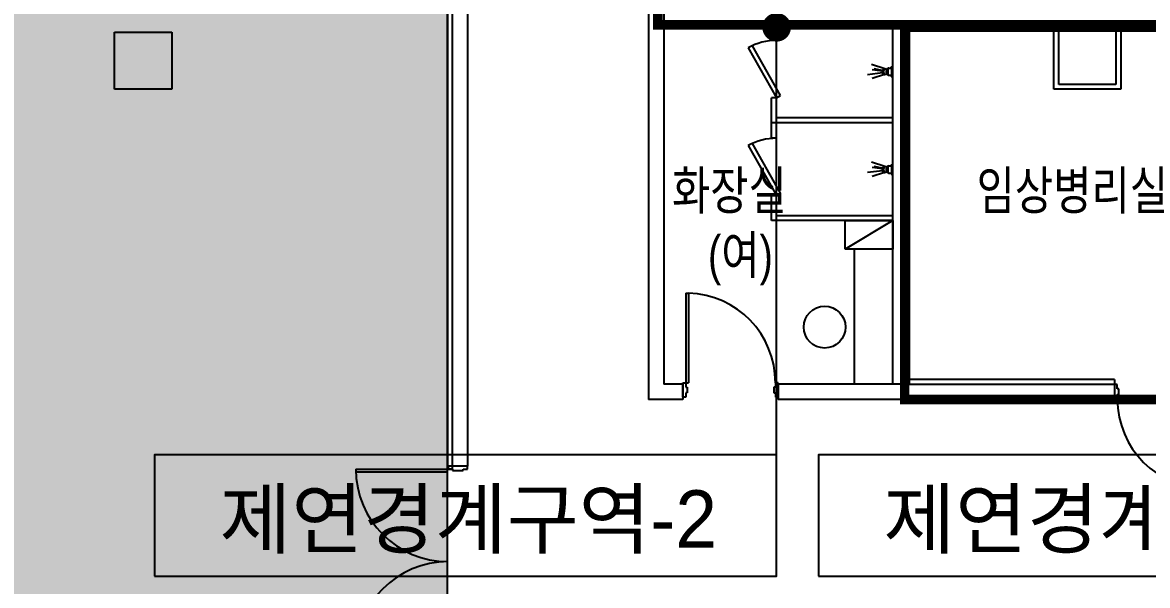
# Model space of a CAD drawing. Header units: millimetres. Extents: x 118559 to 211622, y 1329 to 63037.
# Drawn here: x 135965 to 147761, y 30044 to 35944 of the extents above; entities that cross this region are included whole.
import ezdxf
from ezdxf.enums import TextEntityAlignment as Align

# ---------------------------------------------------------------- set-up
doc = ezdxf.new("R2010")
doc.units = ezdxf.units.MM
doc.header["$LTSCALE"] = 120
doc.linetypes.add('HIDDENX2', pattern=[0.75, 0.5, -0.25])
for name, color, linetype in [('1구역', 41, 'Continuous'), ('ARCH', 9, 'Continuous'), ('duct-si', 7, 'Continuous'), ('FIRE-NOTE', 7, 'Continuous'), ('공사제외', 5, 'Continuous')]:
    doc.layers.add(name, color=color, linetype=linetype)
doc.styles.add('GHD', font='')
doc.styles.add('TT', font='')
doc.styles.get('GHD').set_extended_font_data('Dotum')
doc.styles.get('TT').set_extended_font_data('Dotum')

msp = doc.modelspace()

# ---------------------------------------------------------------- hatches: boundary and pattern name
at = {"layer": '공사제외', "linetype": 'Continuous'}
msp.add_hatch(color=253, dxfattribs=at).paths.add_polyline_path([(140420.1, 52274.1), (126880, 52274.1), (126880, 28344.3), (140420.1, 28344.3)])

# ---------------------------------------------------------------- linework, layer by layer
at = {"layer": '1구역', "color": 2, "linetype": 'HIDDENX2', "ltscale": 7, "const_width": 100, "elevation": 0}
msp.add_lwpolyline([(142627.6, 44357), (142627.6, 35920.8), (153905.1, 35920.8), (153905.1, 44357)], close=True, dxfattribs=at)
at = {"layer": '1구역', "color": 3, "linetype": 'HIDDENX2', "ltscale": 7, "const_width": 100, "elevation": 0}
msp.add_lwpolyline([(145215.1, 35894.2), (153912.1, 35894.2), (153912.1, 31994.2), (145215.1, 31994.2)], close=True, dxfattribs=at)
at = {"layer": 'ARCH', "color": 9}
for p, q in [((140420.1, 42724, 0), (140420.1, 31294.2, 0)), ((140470.1, 42694.2, 0), (140470.1, 31264.2, 0)), ((140630.1, 42694.2, 0), (140630.1, 31294.2, 0)), ((142530.1, 40944.2, 0), (142530.1, 31994.2, 0)), ((142530.1, 40944.2, 0), (142530.1, 31994.2, 0)), ((142690.1, 40944.2, 0), (142690.1, 35894.2, 0)), ((142690.1, 35944.2, 0), (153670.1, 35944.2, 0)), ((142690.1, 35934.2, 0), (142690.1, 32154.2, 0)), ((142690.1, 35894.2, 0), (153670.1, 35894.2, 0)), ((143820.1, 35756.4, 0), (143820.1, 35894.2, 0)), ((143870.1, 35756.4, 0), (143870.1, 35894.2, 0)), ((145090.1, 32154.2, 0), (145090.1, 35894.2, 0)), ((145215.1, 32154.2, 0), (145215.1, 35894.2, 0)), ((145265.1, 32154.2, 0), (145265.1, 35894.2, 0)), ((146780.1, 35294.2, 0), (146780.1, 35894.2, 0)), ((146780.1, 35244.2, 0), (146780.1, 35894.2, 0)), ((146830.1, 35294.2, 0), (146830.1, 35894.2, 0)), ((146830.1, 35294.2, 0), (146830.1, 35894.2, 0)), ((147430.1, 35894.2, 0), (147430.1, 35294.2, 0)), ((147430.1, 35894.2, 0), (147430.1, 35294.2, 0)), ((147480.1, 35894.2, 0), (147480.1, 35294.2, 0)), ((147480.1, 35894.2, 0), (147480.1, 35244.2, 0)), ((136930.1, 35844.3, 0), (137530.1, 35844.3, 0)), ((136930.1, 35244.3, 0), (136930.1, 35844.3, 0)), ((136930.1, 35844.3, 0), (137530.1, 35844.3, 0)), ((136930.1, 35244.3, 0), (136930.1, 35844.3, 0)), ((137530.1, 35844.3, 0), (137530.1, 35244.3, 0)), ((137530.1, 35844.3, 0), (137530.1, 35244.3, 0)), ((143870.1, 35756.4, 0), (143820.1, 35756.4, 0)), ((143574.8, 35678.7, 0), (143870.1, 35156.4, 0)), ((143913.6, 35181, 0), (143619.4, 35701.5, 0)), ((144981.6, 35415.1, 0), (144824.9, 35396.8, 0)), ((145005.7, 35459.4, 0), (144867.8, 35504.6, 0)), ((145003.5, 35398.4, 0), (144872.8, 35356.2, 0)), ((144979.5, 35434.8, 0), (144873, 35449.8, 0)), ((144980.9, 35441.2, 0), (144896.5, 35460.4, 0)), ((145036.5, 35452.2, 0), (145005.7, 35459.4, 0)), ((145036.5, 35406, 0), (145005.7, 35398.8, 0)), ((145029.7, 35453.8, 0), (145029.7, 35457.1, 0)), ((145029.7, 35401.1, 0), (145029.7, 35404.4, 0)), ((145040.7, 35459.1, 0), (145031.7, 35459.1, 0)), ((145040.7, 35399.1, 0), (145031.7, 35399.1, 0)), ((145032, 35442.9, 0), (145040.7, 35442.9, 0)), ((145032, 35415.3, 0), (145040.7, 35415.3, 0)), ((145040.7, 35429.1, 0), (145040.7, 35459.1, 0)), ((145040.7, 35399.1, 0), (145040.7, 35429.1, 0)), ((145048.7, 35467.1, 0), (145071.7, 35467.1, 0)), ((145048.7, 35391.1, 0), (145071.7, 35391.1, 0)), ((145074.7, 35479.3, 0), (145079.7, 35479.3, 0)), ((145074.7, 35466.5, 0), (145074.7, 35479.3, 0)), ((145074.7, 35379.3, 0), (145074.7, 35391.7, 0)), ((145079.7, 35379.3, 0), (145079.7, 35479.3, 0)), ((145079.7, 35399.1, 0), (145079.7, 35459.1, 0)), ((145074.7, 35379.3, 0), (145079.7, 35379.3, 0)), ((147430.1, 35294.2, 0), (146830.1, 35294.2, 0)), ((147430.1, 35294.2, 0), (146830.1, 35294.2, 0)), ((137530.1, 35244.3, 0), (136930.1, 35244.3, 0)), ((137530.1, 35244.3, 0), (136930.1, 35244.3, 0)), ((143870.1, 35156.4, 0), (143820.1, 35156.4, 0)), ((143820.1, 34894.2, 0), (143820.1, 35156.4, 0)), ((143870.1, 35156.4, 0), (143913.6, 35181, 0)), ((143870.1, 34944.2, 0), (143870.1, 35156.4, 0)), ((147480.1, 35244.2, 0), (146780.1, 35244.2, 0)), ((147430.1, 35244.2, 0), (146830.1, 35244.2, 0)), ((145090.1, 34944.2, 0), (143870.1, 34944.2, 0)), ((143820.1, 34731.4, 0), (143820.1, 34894.2, 0)), ((145090.1, 34894.2, 0), (143820.1, 34894.2, 0)), ((143870.1, 34731.4, 0), (143870.1, 34894.2, 0)), ((143870.1, 34731.4, 0), (143820.1, 34731.4, 0)), ((143574.8, 34653.7, 0), (143870.1, 34131.4, 0)), ((143913.6, 34156, 0), (143619.4, 34676.5, 0)), ((145005.7, 34434.4, 0), (144867.8, 34479.6, 0)), ((145074.7, 34454.3, 0), (145079.7, 34454.3, 0)), ((145074.7, 34441.5, 0), (145074.7, 34454.3, 0)), ((145079.7, 34354.3, 0), (145079.7, 34454.3, 0)), ((144981.6, 34390.1, 0), (144824.9, 34371.8, 0)), ((145003.5, 34373.4, 0), (144872.8, 34331.2, 0)), ((144979.5, 34409.8, 0), (144873, 34424.8, 0)), ((144980.9, 34416.2, 0), (144896.5, 34435.4, 0)), ((145036.5, 34427.2, 0), (145005.7, 34434.4, 0)), ((145036.5, 34381, 0), (145005.7, 34373.8, 0)), ((145029.7, 34428.8, 0), (145029.7, 34432.1, 0)), ((145029.7, 34376.1, 0), (145029.7, 34379.4, 0)), ((145040.7, 34434.1, 0), (145031.7, 34434.1, 0)), ((145040.7, 34374.1, 0), (145031.7, 34374.1, 0)), ((145032, 34417.9, 0), (145040.7, 34417.9, 0)), ((145032, 34390.3, 0), (145040.7, 34390.3, 0)), ((145040.7, 34404.1, 0), (145040.7, 34434.1, 0)), ((145040.7, 34374.1, 0), (145040.7, 34404.1, 0)), ((145048.7, 34442.1, 0), (145071.7, 34442.1, 0)), ((145048.7, 34366.1, 0), (145071.7, 34366.1, 0)), ((145074.7, 34354.3, 0), (145074.7, 34366.7, 0)), ((145074.7, 34354.3, 0), (145079.7, 34354.3, 0)), ((145079.7, 34374.1, 0), (145079.7, 34434.1, 0)), ((143870.1, 34131.4, 0), (143820.1, 34131.4, 0)), ((143820.1, 33869.2, 0), (143820.1, 34131.4, 0)), ((143870.1, 34131.4, 0), (143913.6, 34156, 0)), ((143870.1, 33919.2, 0), (143870.1, 34131.4, 0)), ((145090.1, 33869.2, 0), (143820.1, 33869.2, 0)), ((145090.1, 33919.2, 0), (143870.1, 33919.2, 0)), ((145090.1, 33869.2, 0), (144590.1, 33569.2, 0)), ((144590.1, 33569.2, 0), (144590.1, 33869.2, 0)), ((144590.1, 33869.2, 0), (145090.1, 33869.2, 0)), ((145090.1, 33869.2, 0), (145090.1, 33569.2, 0)), ((145090.1, 33569.2, 0), (144590.1, 33569.2, 0)), ((144690.1, 32154.2, 0), (144690.1, 33569.2, 0)), ((142920.1, 33109.2, 0), (142920.1, 32169.2, 0)), ((142920.1, 33109.2, 0), (142950, 33109.2, 0)), ((142920.1, 33109.2, 0), (142920.1, 32169.2, 0)), ((142920.1, 33109.2, 0), (142950, 33109.2, 0)), ((142950, 33109.2, 0), (142950, 32169.2, 0)), ((142950, 33109.2, 0), (142950, 32169.2, 0)), ((147415.1, 32204.2, 0), (145265.1, 32204.2, 0)), ((147415.1, 32204.2, 0), (147415.1, 32154.2, 0)), ((142890.1, 32154.2, 0), (142690.1, 32154.2, 0)), ((142890.1, 32019.2, 0), (142890.1, 32169.2, 0)), ((142890.1, 32169.2, 0), (142920.1, 32169.2, 0)), ((142890.1, 32019.2, 0), (142890.1, 32169.2, 0)), ((142890.1, 32169.2, 0), (142920.1, 32169.2, 0)), ((142890.1, 32154.2, 0), (142890.1, 31994.2, 0)), ((142920.1, 32169.2, 0), (142950, 32169.2, 0)), ((142920.1, 32169.2, 0), (142950, 32169.2, 0)), ((142920.1, 32169.2, 0), (142920.1, 32124.2, 0)), ((142920.1, 32169.2, 0), (142920.1, 32124.2, 0)), ((142920.1, 32124.2, 0), (142935.1, 32124.2, 0)), ((142920.1, 32124.2, 0), (142935.1, 32124.2, 0)), ((142935.1, 32124.2, 0), (142935.1, 32064.2, 0)), ((142935.1, 32124.2, 0), (142935.1, 32064.2, 0)), ((143860.1, 32124.2, 0), (143845.1, 32124.2, 0)), ((143845.1, 32124.2, 0), (143845.1, 32064.2, 0)), ((143860.1, 32124.2, 0), (143845.1, 32124.2, 0)), ((143845.1, 32124.2, 0), (143845.1, 32064.2, 0)), ((143890.1, 32169.2, 0), (143860.1, 32169.2, 0)), ((143860.1, 32169.2, 0), (143860.1, 32124.2, 0)), ((143890.1, 32169.2, 0), (143860.1, 32169.2, 0)), ((143860.1, 32169.2, 0), (143860.1, 32124.2, 0)), ((143890.1, 32019.2, 0), (143890.1, 32169.2, 0)), ((143890.1, 32019.2, 0), (143890.1, 32169.2, 0)), ((145215.1, 32154.2, 0), (143890.1, 32154.2, 0)), ((143890.1, 32154.2, 0), (143890.1, 31994.2, 0)), ((145215.1, 32154.2, 0), (147415.1, 32154.2, 0)), ((147415.1, 32154.2, 0), (147415.1, 31994.2, 0)), ((147415.1, 32149.2, 0), (147415.1, 31999.2, 0)), ((147445.1, 32149.2, 0), (147415.1, 32149.2, 0)), ((147415.1, 32149.2, 0), (147415.1, 31999.2, 0)), ((147445.1, 32149.2, 0), (147415.1, 32149.2, 0)), ((147445.1, 32104.2, 0), (147445.1, 32149.2, 0)), ((147445.1, 32104.2, 0), (147445.1, 32149.2, 0)), ((147460.1, 32104.2, 0), (147445.1, 32104.2, 0)), ((147460.1, 32104.2, 0), (147445.1, 32104.2, 0)), ((147460.1, 32044.2, 0), (147460.1, 32104.2, 0)), ((147460.1, 32044.2, 0), (147460.1, 32104.2, 0)), ((142890.1, 31994.2, 0), (142530.1, 31994.2, 0)), ((142920.1, 32019.2, 0), (142890.1, 32019.2, 0)), ((142920.1, 32019.2, 0), (142890.1, 32019.2, 0)), ((142935.1, 32064.2, 0), (142920.1, 32064.2, 0)), ((142920.1, 32064.2, 0), (142920.1, 32019.2, 0)), ((142935.1, 32064.2, 0), (142920.1, 32064.2, 0)), ((142920.1, 32064.2, 0), (142920.1, 32019.2, 0)), ((143845.1, 32064.2, 0), (143860.1, 32064.2, 0)), ((143845.1, 32064.2, 0), (143860.1, 32064.2, 0)), ((143860.1, 32064.2, 0), (143860.1, 32019.2, 0)), ((143860.1, 32064.2, 0), (143860.1, 32019.2, 0)), ((143860.1, 32019.2, 0), (143890.1, 32019.2, 0)), ((143860.1, 32019.2, 0), (143890.1, 32019.2, 0)), ((147415.1, 31994.2, 0), (143890.1, 31994.2, 0)), ((147415.1, 31999.2, 0), (147445.1, 31999.2, 0)), ((147415.1, 31999.2, 0), (147445.1, 31999.2, 0)), ((147445.1, 31999.2, 0), (147445.1, 32044.2, 0)), ((147445.1, 32044.2, 0), (147460.1, 32044.2, 0)), ((147445.1, 31999.2, 0), (147445.1, 32044.2, 0)), ((147445.1, 32044.2, 0), (147460.1, 32044.2, 0)), ((139460.1, 31264.2, 0), (140430.1, 31264.2, 0)), ((139460.1, 31264.2, 0), (140430.1, 31264.2, 0)), ((140430.1, 31294.2, 0), (140420.1, 31294.2, 0)), ((140630.1, 31294.2, 0), (140430.1, 31294.2, 0)), ((140430.1, 31294.2, 0), (140430.1, 31264.2, 0)), ((140630.1, 31294.2, 0), (140430.1, 31294.2, 0)), ((140430.1, 31294.2, 0), (140430.1, 31264.2, 0)), ((140430.1, 31264.2, 0), (140475.1, 31264.2, 0)), ((140430.1, 31264.2, 0), (140475.1, 31264.2, 0)), ((140475.1, 31264.2, 0), (140430.1, 31264.2, 0)), ((140475.1, 31264.2, 0), (140475.1, 31249.2, 0)), ((140475.1, 31264.2, 0), (140475.1, 31249.2, 0)), ((140585.1, 31249.2, 0), (140585.1, 31264.2, 0)), ((140585.1, 31264.2, 0), (140630.1, 31264.2, 0)), ((140585.1, 31249.2, 0), (140585.1, 31264.2, 0)), ((140585.1, 31264.2, 0), (140630.1, 31264.2, 0)), ((140630.1, 31264.2, 0), (140630.1, 31294.2, 0)), ((140630.1, 31264.2, 0), (140630.1, 31294.2, 0)), ((139460.5, 31234.2, 0), (140430.1, 31234.2, 0)), ((139460.5, 31234.2, 0), (140430.1, 31234.2, 0)), ((140475.1, 31249.2, 0), (140585.1, 31249.2, 0)), ((140475.1, 31249.2, 0), (140585.1, 31249.2, 0))]:
    msp.add_line(p, q, dxfattribs=at)
msp.add_circle((144375.7, 32751.9, 0), 219.1, dxfattribs=at)
for centre, radius, start, end in [((143870.1, 35156.4, 0), 600, 90, 119.47589), ((145020.6, 35429.1, 0), 41.5, 162.98678, 180), ((145020.6, 35429.1, 0), 41.5, 180, 197.01322), ((145011.4, 35431.9, 0), 31.9, 143.54641, 162.98678), ((145011.4, 35426.2, 0), 31.9, 197.01322, 216.45359), ((145005.6, 35436.2, 0), 24.6, 119.28052, 143.54641), ((145005.6, 35421.9, 0), 24.6, 216.45359, 240.71948), ((145021, 35428.5, 0), 30.2, 116.60074, 178.83245), ((145021, 35429.7, 0), 30.2, 181.16755, 243.39926), ((145001.8, 35442.8, 0), 17, 90, 119.28052), ((145001.8, 35415.3, 0), 17, 240.71948, 270), ((145001.8, 35442.8, 0), 17, 76.81862, 90), ((145001.8, 35415.3, 0), 17, 270, 283.18138), ((145015.4, 35433.1, 0), 23.7, 86.04254, 109.38076), ((145015.4, 35425, 0), 23.7, 250.61924, 273.95746), ((145021, 35428.5, 0), 30.2, 104.59679, 104.99057), ((145021, 35429.7, 0), 30.2, 255.00943, 255.40321), ((145052.8, 35429.1, 0), 32.6, 163.68605, 180), ((145052.8, 35429.1, 0), 32.6, 180, 196.31395), ((145044.8, 35431.4, 0), 24.2, 144.75484, 163.68605), ((145044.8, 35426.7, 0), 24.2, 196.31395, 215.24516), ((145039.7, 35435, 0), 18, 120.37899, 144.75484), ((145039.7, 35423.2, 0), 18, 215.24516, 239.62101), ((145055.8, 35429.1, 0), 30.1, 169.27274, 180), ((145055.8, 35429.1, 0), 30.1, 180, 190.72726), ((145044, 35431.3, 0), 18.1, 155.42253, 169.27274), ((145044, 35426.8, 0), 18.1, 190.72726, 204.57747), ((145036.6, 35434.7, 0), 9.93, 132.16593, 155.42253), ((145036.6, 35423.5, 0), 9.93, 204.57747, 227.83407), ((145031.7, 35457.1, 0), 2, 90, 180), ((145031.7, 35401.1, 0), 2, 180, 270), ((145032, 35439.7, 0), 3.12, 90, 132.16593), ((145032, 35418.4, 0), 3.12, 227.83407, 270), ((145036.5, 35440.4, 0), 11.7, 90, 120.37899), ((145036.5, 35417.7, 0), 11.7, 239.62101, 270), ((145036.5, 35440.4, 0), 11.7, 69.23985, 90), ((145036.5, 35417.7, 0), 11.7, 270, 290.76015), ((145048.7, 35459.1, 0), 8, 90, 180), ((145048.7, 35399.1, 0), 8, 180, 270), ((145071.7, 35459.1, 0), 8, 0, 90), ((145071.7, 35399.1, 0), 8, 270, 0), ((143870.1, 34131.4, 0), 600, 90, 119.47589), ((145020.6, 34404.1, 0), 41.5, 162.98678, 180), ((145020.6, 34404.1, 0), 41.5, 180, 197.01322), ((145011.4, 34406.9, 0), 31.9, 143.54641, 162.98678), ((145011.4, 34401.2, 0), 31.9, 197.01322, 216.45359), ((145005.6, 34411.2, 0), 24.6, 119.28052, 143.54641), ((145005.6, 34396.9, 0), 24.6, 216.45359, 240.71948), ((145021, 34403.5, 0), 30.2, 116.60074, 178.83245), ((145021, 34404.7, 0), 30.2, 181.16755, 243.39926), ((145001.8, 34417.8, 0), 17, 90, 119.28052), ((145001.8, 34390.3, 0), 17, 240.71948, 270), ((145001.8, 34417.8, 0), 17, 76.81862, 90), ((145001.8, 34390.3, 0), 17, 270, 283.18138), ((145015.4, 34408.1, 0), 23.7, 86.04254, 109.38076), ((145015.4, 34400, 0), 23.7, 250.61924, 273.95746), ((145021, 34403.5, 0), 30.2, 104.59679, 104.99057), ((145021, 34404.7, 0), 30.2, 255.00943, 255.40321), ((145052.8, 34404.1, 0), 32.6, 163.68605, 180), ((145052.8, 34404.1, 0), 32.6, 180, 196.31395), ((145044.8, 34406.4, 0), 24.2, 144.75484, 163.68605), ((145044.8, 34401.7, 0), 24.2, 196.31395, 215.24516), ((145039.7, 34410, 0), 18, 120.37899, 144.75484), ((145039.7, 34398.2, 0), 18, 215.24516, 239.62101), ((145055.8, 34404.1, 0), 30.1, 169.27274, 180), ((145055.8, 34404.1, 0), 30.1, 180, 190.72726), ((145044, 34406.3, 0), 18.1, 155.42253, 169.27274), ((145044, 34401.8, 0), 18.1, 190.72726, 204.57747), ((145036.6, 34409.7, 0), 9.93, 132.16593, 155.42253), ((145036.6, 34398.5, 0), 9.93, 204.57747, 227.83407), ((145031.7, 34432.1, 0), 2, 90, 180), ((145031.7, 34376.1, 0), 2, 180, 270), ((145032, 34414.7, 0), 3.12, 90, 132.16593), ((145032, 34393.4, 0), 3.12, 227.83407, 270), ((145036.5, 34415.4, 0), 11.7, 90, 120.37899), ((145036.5, 34392.7, 0), 11.7, 239.62101, 270), ((145036.5, 34415.4, 0), 11.7, 69.23985, 90), ((145036.5, 34392.7, 0), 11.7, 270, 290.76015), ((145048.7, 34434.1, 0), 8, 90, 180), ((145048.7, 34374.1, 0), 8, 180, 270), ((145071.7, 34434.1, 0), 8, 0, 90), ((145071.7, 34374.1, 0), 8, 270, 0), ((142920.1, 32169.2, 0), 940, 360, 88.1729), ((148385.1, 31999.2, 0), 940, 180, 270), ((140430.1, 31264.2, 0), 970, 180.00002, 270.00001), ((140430.1, 31264.2, 0), 970, 180.00002, 270.00001), ((140430.1, 29324.2, 0), 970, 90.00001, 180), ((140430.1, 29324.2, 0), 970, 90.00001, 180)]:
    msp.add_arc(centre, radius, start, end, dxfattribs=at)
at = {"layer": 'duct-si', "linetype": 'Continuous'}
msp.add_line((143872.9, 31414.1, 0), (143872.9, 35894.2, 0), dxfattribs=at)
at = {"layer": 'duct-si', "const_width": 150, "elevation": 0}
msp.add_lwpolyline([(143872.9, 35969.2, 1), (143872.9, 35819.2, 1)], format="xyb", close=True, dxfattribs=at)
at = {"layer": 'duct-si', "linetype": 'Continuous', "elevation": 0}
for points in [[(137350.2, 30141.6), (143872.9, 30141.6), (143872.9, 31414.1), (137350.2, 31414.1)], [(144310.6, 30141.6), (150833.3, 30141.6), (150833.3, 31414.1), (144310.6, 31414.1)]]:
    msp.add_lwpolyline(points, close=True, dxfattribs=at)
at = {"layer": '공사제외', "linetype": 'Continuous', "elevation": 0}
msp.add_lwpolyline([(140420.1, 52274.1), (126880, 52274.1), (126880, 28344.3), (140420.1, 28344.3)], close=True, dxfattribs=at)

# ---------------------------------------------------------------- texts
at = {"layer": 'ARCH', "color": 9, "style": 'GHD', "width": 0.8}
for s, p in [('화장실', (142775.2, 33985.1, 0)), ('임상병리실', (145969, 33985.1, 0)), ('(여)', (143152.8, 33309, 0))]:
    msp.add_text(s, height=400, dxfattribs=at).set_placement(p)
at = {"layer": 'FIRE-NOTE', "color": 6, "linetype": 'Continuous', "style": 'TT'}
for s, p in [('제연경계구역-2', (140640, 30741.6, 0)), ('제연경계구역-6', (147600.4, 30741.6, 0))]:
    msp.add_text(s, height=600, dxfattribs=at).set_placement(p, align=Align.MIDDLE_CENTER)

doc.saveas('drawing.dxf')
